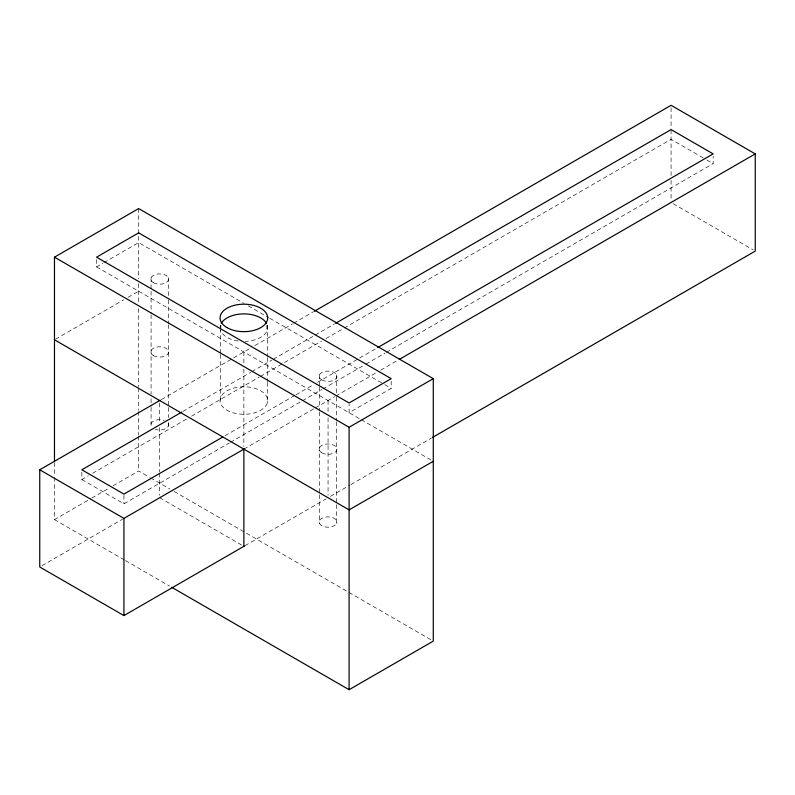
<?xml version="1.0" encoding="UTF-8"?>
<svg xmlns="http://www.w3.org/2000/svg" width="795" height="795" viewBox="0 0 795 795"><rect width="100%" height="100%" fill="white"/><g stroke="black" fill="none" stroke-linecap="round" stroke-linejoin="round"><path stroke-width="0.6" stroke-dasharray="3.98 2.98" d="M96.573 259.597L96.573 266.891L102.883 263.244M103.936 262.638L138.658 242.584L243.966 303.392M55.551 339.177L123.742 299.804M128.005 297.34L138.658 291.189M161.286 399.627L250.554 348.081M254.847 345.606L292.49 323.873M293.574 323.247L312.932 312.067M182.91 411.432L250.654 372.328M251.727 371.702L272.158 359.906M273.232 359.29L314.095 335.699M315.168 335.083L334.526 323.903M81.835 472.22L81.835 479.514L88.285 475.788M92.588 473.303L187.213 418.677M191.516 416.192L259.25 377.078M260.333 376.462L321.617 341.075M325.92 338.591L343.122 328.653M344.195 328.037L671.069 139.314L705.801 159.368M54.477 477.437L54.477 519.602L90.71 498.694M91.773 498.077L108.826 488.229M113.089 485.775L138.658 471.008L149.41 477.219M224.995 435.74L294.895 395.383M295.969 394.767L313.17 384.83M317.473 382.345L376.611 348.2M81.835 479.514L123.931 503.811L229.298 442.974M230.371 442.348L301.345 401.376M302.418 400.76L321.776 389.58M322.849 388.964L364.786 364.756M365.859 364.13L385.207 352.96M386.291 352.334L713.165 163.621L713.165 156.327M41.896 565.742L122.569 519.175M243.876 449.135L314.293 408.481M315.267 407.915L334.725 396.685M335.798 396.059L376.671 372.467M380.686 370.152L397.897 360.215M391.19 381.093L391.19 388.387L349.094 412.684L349.094 404.178M244.939 545.718L326.119 498.853M330.422 496.368L349.78 485.189M350.863 484.572L431.526 437.995M706.844 159.974L713.165 163.621M673.206 203.729L753.123 249.869M248.269 305.866L268.68 317.662M269.753 318.278L383.667 384.045M384.74 384.661L391.19 388.387M96.573 266.891L360.264 419.134M361.238 419.69L431.128 460.047M150.484 477.835L169.842 489.014M174.145 491.489L431.128 639.866M159.706 497.74L242.813 545.718M54.477 519.602L124.368 559.958M125.451 560.574L169.534 586.034M671.069 107.762L671.069 128.671M671.069 129.903L671.069 175.427M671.069 180.346L671.069 201.264M336.683 374.902L336.683 396.099M336.683 397.142L336.683 420.813M336.683 421.857L336.683 503.603M336.683 504.636L336.683 523.368A8.924 5.158 0 0 1 321.736 525.684A8.924 5.158 0 0 1 325.741 517.058A8.924 5.158 0 0 1 336.683 523.368M328.057 400.541L328.057 412.844M328.057 417.763L328.057 495.275M319.431 374.902L319.431 386.221M319.431 387.254L319.431 410.926M319.431 411.969L319.431 493.715M319.431 494.748L319.431 523.368M267.398 325.483L267.398 356.379M267.398 357.611L267.398 381.68M267.398 382.325L267.398 402.687A23.81 13.744 0 0 1 228.89 411.214A23.81 13.744 0 0 1 235.35 387.702A23.81 13.744 0 0 1 267.398 402.687M266.872 325.115L266.872 331.197M243.876 351.937L243.876 364.239M243.876 369.158L243.876 446.671M220.881 325.115L220.881 327.55M220.364 329.19L220.364 325.483A23.81 13.744 0 0 0 220.145 328.723M220.364 353.258L220.364 329.786A23.81 13.744 0 0 0 238.937 341.085M220.364 354.5L220.364 402.687M168.321 277.703L168.321 298.91M168.321 299.944L168.321 323.615M168.321 324.658L168.321 406.404M168.321 407.438L168.321 417.524M168.321 422.463L168.321 426.17M159.706 402.995L159.706 422.682M159.706 427.601L159.706 471.902M159.706 473.124L159.706 495.275M151.08 277.703L151.08 290.255M151.08 291.298L151.08 313.737M151.08 314.77L151.08 394.042M151.08 398.792L151.08 406.404M151.08 407.438L151.08 426.17A8.924 5.158 0 0 1 154.27 420.744A8.924 5.158 0 0 1 164.167 420.376M138.658 208.568L138.658 278.856M138.658 283.785L138.658 303.591M138.658 308.549L138.658 386.678M138.658 387.92L138.658 410.24M138.658 411.482L138.658 435.044M138.658 436.286L138.658 471.008M123.931 495.305L123.931 503.811M54.477 462.561L54.477 476.205M267.319 325.225A23.81 13.744 0 0 1 245.128 341.363M168.321 423.506A8.924 5.158 0 0 1 165.141 428.922A8.924 5.158 0 0 1 155.234 429.3M153.385 355.584A8.924 5.158 0 0 0 168.321 353.268A8.924 5.158 0 0 0 157.39 346.958A8.924 5.158 0 0 0 153.385 355.584M321.736 452.782A8.924 5.158 0 0 0 336.683 450.467A8.924 5.158 0 0 0 325.741 444.157A8.924 5.158 0 0 0 321.736 452.782M153.385 282.682A8.924 5.158 0 0 0 168.321 280.377A8.924 5.158 0 0 0 157.39 274.056A8.924 5.158 0 0 0 153.385 282.682M321.736 379.881A8.924 5.158 0 0 0 336.683 377.565A8.924 5.158 0 0 0 325.741 371.255A8.924 5.158 0 0 0 321.736 379.881"/><path stroke-width="1.19" d="M54.477 461.319L54.477 257.173L138.658 208.568L433.275 378.668L433.275 641.108L349.094 689.702L171.68 587.276M244.383 546.046L123.931 615.588L39.75 566.984L39.75 469.785L160.202 400.243M314.005 311.451L671.069 105.298L755.25 153.892L755.25 251.101L432.599 437.379M181.836 412.058L81.835 469.785L123.931 494.092L222.848 436.972M335.599 323.287L671.069 129.595L713.165 153.892L377.685 347.584M39.75 469.785L123.931 518.39L244.383 448.847M399.259 359.429L755.25 153.892M54.477 257.173L349.094 427.263L433.275 378.668M433.275 461.289L349.094 509.883L54.477 339.783M349.094 427.263L349.094 689.702M243.876 449.135L243.876 546.334M123.931 518.39L123.931 615.588M221.239 323.386A23.81 13.744 0 0 1 243.876 313.896A23.81 13.744 0 0 1 266.524 323.386M138.658 232.865L96.573 257.173L349.094 402.966L391.19 378.668L138.658 232.865M227.042 327.639A23.81 13.744 0 0 0 266.872 321.478A23.81 13.744 0 0 0 237.715 304.644A23.81 13.744 0 0 0 227.042 327.639"/></g></svg>
